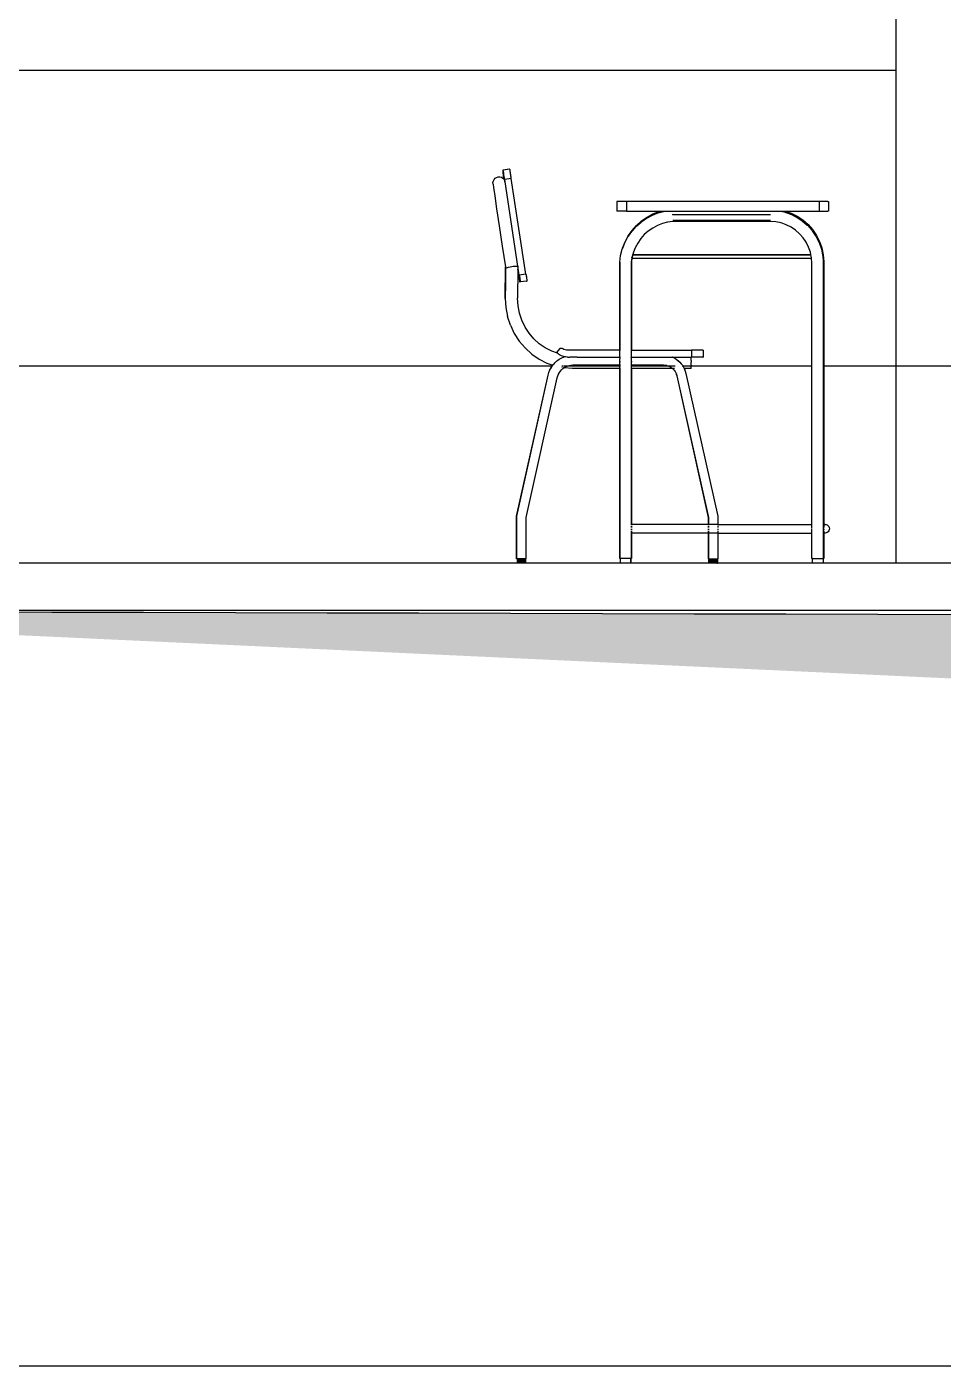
# Model space of a CAD drawing. Header units: metres. Extents: x 258817 to 259192, y 1878716 to 1878911.
# Drawn here: x 259002.51 to 259004.46, y 1878865.803 to 1878868.655 of the extents above; entities that cross this region are included whole.
import ezdxf

# ---------------------------------------------------------------- set-up
doc = ezdxf.new("R2010")
doc.units = ezdxf.units.M
doc.header["$MEASUREMENT"] = 0
doc.layers.add('SectionCutEdges', color=1, linetype='Continuous')
doc.layers.add('Vistas', color=7, linetype='Continuous')

# ---------------------------------------------------------------- blocks, each defined once
blk = doc.blocks.new('010 - Sección longitudinal 2')
for p, q in [((-11.7449, -2.0183), (-11.7449, -1.8683)), ((-15.4899, -2.0183), (-11.7449, -2.0183)), ((-11.7449, -2.6483), (-11.7449, -2.0183)), ((-12.6021, -2.2544), (-12.6004, -2.2512)), ((-12.6004, -2.2512), (-12.5981, -2.2486)), ((-12.5981, -2.2486), (-12.5951, -2.2467)), ((-12.5951, -2.2467), (-12.5918, -2.2457)), ((-12.5918, -2.2457), (-12.5884, -2.2456)), ((-12.5884, -2.2456), (-12.585, -2.2465)), ((-12.585, -2.2465), (-12.582, -2.2482)), ((-12.5678, -2.2294), (-12.582, -2.2317)), ((-12.5811, -2.2317), (-12.582, -2.2317)), ((-12.582, -2.2317), (-12.582, -2.2319)), ((-12.582, -2.2319), (-12.5819, -2.2324)), ((-12.582, -2.2482), (-12.5795, -2.2507)), ((-12.5819, -2.2324), (-12.5818, -2.2332)), ((-12.5818, -2.2332), (-12.5816, -2.2343)), ((-12.5816, -2.2343), (-12.5814, -2.2358)), ((-12.5802, -2.2438), (-12.5814, -2.2358)), ((-12.5669, -2.2294), (-12.5811, -2.2317)), ((-12.581, -2.2319), (-12.5811, -2.2317)), ((-12.5809, -2.2324), (-12.581, -2.2319)), ((-12.5808, -2.2332), (-12.5809, -2.2324)), ((-12.5806, -2.2344), (-12.5808, -2.2332)), ((-12.5804, -2.2358), (-12.5806, -2.2344)), ((-12.5801, -2.2374), (-12.5804, -2.2358)), ((-12.579, -2.2515), (-12.5802, -2.2438)), ((-12.5798, -2.2394), (-12.5801, -2.2374)), ((-12.5795, -2.2415), (-12.5798, -2.2394)), ((-12.5792, -2.2438), (-12.5795, -2.2415)), ((-12.5795, -2.2507), (-12.579, -2.2515)), ((-12.5788, -2.2462), (-12.5792, -2.2438)), ((-12.579, -2.2515), (-12.578, -2.2583)), ((-12.579, -2.2515), (-12.5783, -2.2527)), ((-12.5784, -2.2487), (-12.5788, -2.2462)), ((-12.578, -2.2512), (-12.5784, -2.2487)), ((-12.5639, -2.2489), (-12.578, -2.2512)), ((-12.5469, -2.4549), (-12.578, -2.2512)), ((-12.5669, -2.2294), (-12.5678, -2.2294)), ((-12.5669, -2.2296), (-12.5669, -2.2294)), ((-12.5668, -2.2301), (-12.5669, -2.2296)), ((-12.5666, -2.2309), (-12.5668, -2.2301)), ((-12.5665, -2.232), (-12.5666, -2.2309)), ((-12.5662, -2.2334), (-12.5665, -2.232)), ((-12.566, -2.2351), (-12.5662, -2.2334)), ((-12.5657, -2.237), (-12.566, -2.2351)), ((-12.5653, -2.2392), (-12.5657, -2.237)), ((-12.565, -2.2414), (-12.5653, -2.2392)), ((-12.5646, -2.2438), (-12.565, -2.2414)), ((-12.5642, -2.2463), (-12.5646, -2.2438)), ((-12.5639, -2.2489), (-12.5642, -2.2463)), ((-12.5327, -2.4528), (-12.5639, -2.2489)), ((-12.6029, -2.2578), (-12.6021, -2.2544)), ((-12.6028, -2.2614), (-12.6029, -2.2578)), ((-12.6028, -2.2614), (-12.6019, -2.2679)), ((-12.6019, -2.2679), (-12.5993, -2.2857)), ((-12.5993, -2.2857), (-12.5951, -2.3136)), ((-12.3389, -2.2983), (-12.339, -2.2983)), ((-12.339, -2.2983), (-12.339, -2.3183)), ((-12.3384, -2.2983), (-12.3389, -2.2983)), ((-12.3375, -2.2983), (-12.3384, -2.2983)), ((-12.3364, -2.2983), (-12.3375, -2.2983)), ((-12.3349, -2.2983), (-12.3364, -2.2983)), ((-12.3332, -2.2983), (-12.3349, -2.2983)), ((-12.3312, -2.2983), (-12.3332, -2.2983)), ((-12.329, -2.2983), (-12.3312, -2.2983)), ((-12.3267, -2.2983), (-12.329, -2.2983)), ((-12.3242, -2.2983), (-12.3267, -2.2983)), ((-12.3216, -2.2983), (-12.3242, -2.2983)), ((-12.319, -2.2983), (-12.3216, -2.2983)), ((-11.909, -2.2983), (-12.319, -2.2983)), ((-12.319, -2.2983), (-12.319, -2.3183)), ((-11.9064, -2.2983), (-11.909, -2.2983)), ((-11.909, -2.2983), (-11.909, -2.3183)), ((-11.9039, -2.2983), (-11.9064, -2.2983)), ((-11.9014, -2.2983), (-11.9039, -2.2983)), ((-11.899, -2.2983), (-11.9014, -2.2983)), ((-11.8969, -2.2983), (-11.899, -2.2983)), ((-11.8949, -2.2983), (-11.8969, -2.2983)), ((-11.8932, -2.2983), (-11.8949, -2.2983)), ((-11.8917, -2.2983), (-11.8932, -2.2983)), ((-11.8906, -2.2983), (-11.8917, -2.2983)), ((-11.8906, -2.2983), (-11.889, -2.2983)), ((-11.889, -2.2983), (-11.889, -2.3183)), ((-12.5951, -2.3136), (-12.5896, -2.3501)), ((-12.3389, -2.3183), (-12.339, -2.3183)), ((-12.3384, -2.3183), (-12.3389, -2.3183)), ((-12.3375, -2.3183), (-12.3384, -2.3183)), ((-12.3364, -2.3183), (-12.3375, -2.3183)), ((-12.3349, -2.3183), (-12.3364, -2.3183)), ((-12.3332, -2.3183), (-12.3349, -2.3183)), ((-12.3312, -2.3183), (-12.3332, -2.3183)), ((-12.329, -2.3183), (-12.3312, -2.3183)), ((-12.3267, -2.3183), (-12.329, -2.3183)), ((-12.3242, -2.3183), (-12.3267, -2.3183)), ((-12.3216, -2.3183), (-12.3242, -2.3183)), ((-12.319, -2.3183), (-12.3216, -2.3183)), ((-12.319, -2.3183), (-12.2451, -2.3183)), ((-12.2868, -2.3395), (-12.2751, -2.3313)), ((-12.2859, -2.3406), (-12.2759, -2.3336)), ((-12.2759, -2.3336), (-12.2746, -2.3329)), ((-12.2751, -2.3313), (-12.2626, -2.3246)), ((-12.2746, -2.3329), (-12.2743, -2.3327)), ((-12.2743, -2.3327), (-12.2633, -2.3269)), ((-12.2633, -2.3269), (-12.25, -2.3217)), ((-12.2626, -2.3246), (-12.2493, -2.3194)), ((-12.25, -2.3217), (-12.2486, -2.3214)), ((-12.2493, -2.3194), (-12.2451, -2.3183)), ((-12.2486, -2.3214), (-12.2371, -2.3183)), ((-12.2451, -2.3183), (-12.2435, -2.3183)), ((-12.2435, -2.3183), (-12.2387, -2.3183)), ((-12.2387, -2.3183), (-12.2371, -2.3183)), ((-12.2371, -2.3183), (-12.2362, -2.3183)), ((-12.2362, -2.3183), (-12.235, -2.3184)), ((-12.235, -2.3183), (-12.2348, -2.3183)), ((-12.235, -2.3184), (-12.2348, -2.3183)), ((-12.2348, -2.3183), (-12.2259, -2.3183)), ((-12.2259, -2.3183), (-12.2218, -2.3183)), ((-12.2218, -2.3183), (-12.0118, -2.3183)), ((-12.2204, -2.326), (-12.2213, -2.3262)), ((-12.2204, -2.326), (-12.2213, -2.3262)), ((-12.2204, -2.326), (-12.0121, -2.326)), ((-12.2204, -2.326), (-12.0121, -2.326)), ((-12.0118, -2.3183), (-12.0045, -2.3183)), ((-12.0045, -2.3183), (-11.9976, -2.3183)), ((-11.9976, -2.3183), (-11.9942, -2.3183)), ((-11.9942, -2.3183), (-11.9922, -2.3183)), ((-11.9922, -2.3183), (-11.9831, -2.3202)), ((-11.9922, -2.3183), (-11.9884, -2.3183)), ((-11.9884, -2.3183), (-11.9825, -2.3183)), ((-11.9831, -2.3202), (-11.983, -2.3203)), ((-11.983, -2.3203), (-11.9695, -2.3249)), ((-11.9825, -2.3183), (-11.9825, -2.3183)), ((-11.9825, -2.3183), (-11.9812, -2.3183)), ((-11.9812, -2.3183), (-11.909, -2.3183)), ((-11.9812, -2.3183), (-11.9686, -2.3227)), ((-11.9695, -2.3249), (-11.9693, -2.325)), ((-11.9693, -2.325), (-11.9567, -2.3313)), ((-11.9686, -2.3227), (-11.9555, -2.3292)), ((-11.9567, -2.3313), (-11.9563, -2.3315)), ((-11.9563, -2.3315), (-11.9448, -2.3392)), ((-11.9555, -2.3292), (-11.9434, -2.3374)), ((-11.9434, -2.3374), (-11.9324, -2.347)), ((-11.909, -2.3183), (-11.9064, -2.3183)), ((-11.9064, -2.3183), (-11.9039, -2.3183)), ((-11.9039, -2.3183), (-11.9014, -2.3183)), ((-11.9014, -2.3183), (-11.899, -2.3183)), ((-11.899, -2.3183), (-11.8969, -2.3183)), ((-11.8969, -2.3183), (-11.8949, -2.3183)), ((-11.8949, -2.3183), (-11.8932, -2.3183)), ((-11.8932, -2.3183), (-11.8917, -2.3183)), ((-11.8917, -2.3183), (-11.8906, -2.3183)), ((-11.889, -2.3183), (-11.8906, -2.3183)), ((-12.5896, -2.3501), (-12.5831, -2.3931)), ((-12.3151, -2.3713), (-12.3069, -2.3596)), ((-12.3145, -2.3717), (-12.3077, -2.3619)), ((-12.3077, -2.3619), (-12.3062, -2.3602)), ((-12.3069, -2.3596), (-12.2975, -2.349)), ((-12.3062, -2.3602), (-12.2982, -2.3513)), ((-12.2982, -2.3513), (-12.2966, -2.3498)), ((-12.2975, -2.349), (-12.2868, -2.3395)), ((-12.2966, -2.3498), (-12.2876, -2.3418)), ((-12.2876, -2.3418), (-12.2859, -2.3406)), ((-12.2724, -2.361), (-12.281, -2.3685)), ((-12.2631, -2.3545), (-12.2724, -2.361)), ((-12.2531, -2.3491), (-12.2631, -2.3545)), ((-12.2425, -2.3449), (-12.2531, -2.3491)), ((-12.2315, -2.3421), (-12.2425, -2.3449)), ((-12.2203, -2.3405), (-12.2315, -2.3421)), ((-12.2196, -2.3382), (-12.2205, -2.3383)), ((-12.0126, -2.3405), (-12.2203, -2.3405)), ((-12.0125, -2.3382), (-12.2196, -2.3382)), ((-12.0009, -2.3414), (-12.0126, -2.3405)), ((-11.9897, -2.3438), (-12.0009, -2.3414)), ((-11.9788, -2.3475), (-11.9897, -2.3438)), ((-11.9686, -2.3526), (-11.9788, -2.3475)), ((-11.9591, -2.359), (-11.9686, -2.3526)), ((-11.9504, -2.3666), (-11.9591, -2.359)), ((-11.9448, -2.3392), (-11.9441, -2.3397)), ((-11.9441, -2.3397), (-11.934, -2.3486)), ((-11.934, -2.3486), (-11.9332, -2.3493)), ((-11.9332, -2.3493), (-11.9244, -2.3593)), ((-11.9324, -2.347), (-11.9228, -2.358)), ((-11.9244, -2.3593), (-11.9235, -2.3603)), ((-11.9235, -2.3603), (-11.9163, -2.3711)), ((-11.9228, -2.358), (-11.9146, -2.3701)), ((-12.5831, -2.3931), (-12.5764, -2.4372)), ((-12.327, -2.3972), (-12.3218, -2.3839)), ((-12.3269, -2.3972), (-12.3226, -2.3862)), ((-12.3226, -2.3862), (-12.3215, -2.3841)), ((-12.3218, -2.3839), (-12.3151, -2.3713)), ((-12.3215, -2.3841), (-12.3214, -2.3841)), ((-12.3214, -2.3841), (-12.3158, -2.3736)), ((-12.3158, -2.3736), (-12.3145, -2.3717)), ((-12.295, -2.3864), (-12.3004, -2.3964)), ((-12.2885, -2.377), (-12.295, -2.3864)), ((-12.281, -2.3685), (-12.2885, -2.377)), ((-11.9429, -2.3752), (-11.9504, -2.3666)), ((-11.9365, -2.3847), (-11.9429, -2.3752)), ((-11.9314, -2.395), (-11.9365, -2.3847)), ((-11.9276, -2.4058), (-11.9314, -2.395)), ((-11.9163, -2.3711), (-11.9154, -2.3724)), ((-11.9154, -2.3724), (-11.9094, -2.3843)), ((-11.9146, -2.3701), (-11.9081, -2.3832)), ((-11.9094, -2.3843), (-11.9088, -2.3855)), ((-11.9088, -2.3855), (-11.9047, -2.3974)), ((-11.9081, -2.3832), (-11.9033, -2.397)), ((-12.3333, -2.4275), (-12.3314, -2.4132)), ((-12.3314, -2.4132), (-12.3278, -2.3995)), ((-12.3278, -2.3995), (-12.3273, -2.3983)), ((-12.3273, -2.3983), (-12.327, -2.3972)), ((-12.3273, -2.3983), (-12.3269, -2.3972)), ((-12.3075, -2.4189), (-12.3086, -2.4268)), ((-12.3071, -2.4189), (-12.3082, -2.4269)), ((-12.308, -2.4189), (-12.3075, -2.4189)), ((-12.3079, -2.4185), (-12.3075, -2.4185)), ((-12.3074, -2.418), (-12.3075, -2.4185)), ((-12.3075, -2.4185), (-12.3075, -2.4189)), ((-12.3075, -2.4185), (-12.307, -2.4185)), ((-12.3075, -2.4189), (-12.3071, -2.4189)), ((-12.3074, -2.418), (-12.3068, -2.4158)), ((-12.307, -2.4185), (-12.3071, -2.4189)), ((-12.3071, -2.4189), (-11.9251, -2.4189)), ((-12.3067, -2.4158), (-12.307, -2.4185)), ((-12.307, -2.4185), (-11.9251, -2.4185)), ((-12.3067, -2.4154), (-12.3068, -2.4158)), ((-12.3065, -2.4144), (-12.3067, -2.4154)), ((-12.3057, -2.4114), (-12.3065, -2.4144)), ((-12.3055, -2.4114), (-12.3063, -2.4144)), ((-12.3056, -2.4109), (-12.3057, -2.4114)), ((-12.3057, -2.4114), (-12.3055, -2.4114)), ((-12.3045, -2.407), (-12.3056, -2.4109)), ((-12.3056, -2.4109), (-12.3054, -2.4109)), ((-12.3054, -2.4109), (-12.3055, -2.4114)), ((-12.3055, -2.4114), (-11.9264, -2.4114)), ((-12.3041, -2.4059), (-12.3054, -2.4109)), ((-12.3054, -2.4109), (-11.9265, -2.4109)), ((-12.3041, -2.4059), (-12.3045, -2.407)), ((-12.3004, -2.3964), (-12.3041, -2.4059)), ((-11.9265, -2.4109), (-11.9276, -2.4058)), ((-11.9264, -2.4114), (-11.9265, -2.4109)), ((-11.9258, -2.4144), (-11.9264, -2.4114)), ((-11.9256, -2.4154), (-11.9258, -2.4144)), ((-11.9255, -2.4158), (-11.9256, -2.4154)), ((-11.9252, -2.417), (-11.9255, -2.4158)), ((-11.9251, -2.4185), (-11.9252, -2.417)), ((-11.9251, -2.4185), (-11.9247, -2.4185)), ((-11.9251, -2.4189), (-11.9251, -2.4185)), ((-11.9243, -2.4288), (-11.9251, -2.4189)), ((-11.9251, -2.4189), (-11.9247, -2.4189)), ((-11.9047, -2.3974), (-11.904, -2.3993)), ((-11.904, -2.3993), (-11.9015, -2.4115)), ((-11.9033, -2.397), (-11.9003, -2.4113)), ((-11.9015, -2.4115), (-11.9011, -2.4136)), ((-11.9011, -2.4136), (-11.9001, -2.4256)), ((-11.9003, -2.4113), (-11.8992, -2.4256)), ((-12.5768, -2.5048), (-12.5764, -2.4372)), ((-12.5764, -2.4372), (-12.576, -2.4401)), ((-12.576, -2.4401), (-12.5764, -2.4725)), ((-12.576, -2.4401), (-12.5759, -2.4401)), ((-12.5759, -2.4401), (-12.5756, -2.4396)), ((-12.5756, -2.4396), (-12.5743, -2.4391)), ((-12.5743, -2.4391), (-12.5723, -2.4384)), ((-12.5723, -2.4384), (-12.5696, -2.4378)), ((-12.5696, -2.4378), (-12.5665, -2.4371)), ((-12.5665, -2.4371), (-12.5631, -2.4365)), ((-12.5631, -2.4365), (-12.5597, -2.436)), ((-12.5597, -2.436), (-12.5566, -2.4356)), ((-12.5566, -2.4356), (-12.5538, -2.4354)), ((-12.5538, -2.4354), (-12.5517, -2.4354)), ((-12.5517, -2.4354), (-12.5504, -2.4355)), ((-12.5504, -2.4355), (-12.5499, -2.4358)), ((-12.5504, -2.439), (-12.5504, -2.4392)), ((-12.5499, -2.4421), (-12.5504, -2.5039)), ((-12.5499, -2.4358), (-12.5499, -2.4421)), ((-12.5468, -2.4629), (-12.5499, -2.4421)), ((-12.3333, -2.6145), (-12.3333, -2.4275)), ((-12.3326, -2.6145), (-12.3326, -2.4275)), ((-12.3086, -2.4268), (-12.309, -2.4292)), ((-12.309, -2.4292), (-12.309, -2.6145)), ((-12.3082, -2.4269), (-12.3082, -2.6145)), ((-11.9243, -2.6483), (-11.9243, -2.4288)), ((-11.9001, -2.4256), (-11.9, -2.4279)), ((-11.9, -2.4279), (-11.9, -2.6483)), ((-11.8992, -2.4256), (-11.8992, -2.6483)), ((-12.5764, -2.4725), (-12.5768, -2.5048)), ((-12.5327, -2.4528), (-12.5469, -2.4549)), ((-12.5469, -2.4549), (-12.5466, -2.4568)), ((-12.5461, -2.4672), (-12.5468, -2.4629)), ((-12.5466, -2.4568), (-12.5464, -2.4587)), ((-12.5464, -2.4587), (-12.5461, -2.4605)), ((-12.5461, -2.4605), (-12.5458, -2.4622)), ((-12.5459, -2.4682), (-12.5461, -2.4672)), ((-12.5458, -2.4689), (-12.5459, -2.4682)), ((-12.5458, -2.4622), (-12.5456, -2.4637)), ((-12.5457, -2.4693), (-12.5458, -2.4689)), ((-12.5458, -2.4694), (-12.5457, -2.4697)), ((-12.5458, -2.4694), (-12.5457, -2.4697)), ((-12.5457, -2.4694), (-12.5457, -2.4693)), ((-12.5457, -2.4694), (-12.5447, -2.4694)), ((-12.5457, -2.4694), (-12.5457, -2.4697)), ((-12.5457, -2.4694), (-12.5457, -2.4697)), ((-12.5456, -2.4637), (-12.5454, -2.4652)), ((-12.5454, -2.4652), (-12.5452, -2.4664)), ((-12.5452, -2.4664), (-12.545, -2.4675)), ((-12.545, -2.4675), (-12.5449, -2.4683)), ((-12.5449, -2.4683), (-12.5448, -2.4689)), ((-12.5315, -2.4674), (-12.5448, -2.4693)), ((-12.5448, -2.4689), (-12.5448, -2.4693)), ((-12.5448, -2.4693), (-12.5447, -2.4694)), ((-12.5305, -2.4674), (-12.5447, -2.4694)), ((-12.5447, -2.4697), (-12.5447, -2.4694)), ((-12.5447, -2.4697), (-12.5447, -2.4694)), ((-12.5327, -2.4528), (-12.5324, -2.4547)), ((-12.5324, -2.4547), (-12.5321, -2.4566)), ((-12.5321, -2.4566), (-12.5319, -2.4584)), ((-12.5319, -2.4584), (-12.5316, -2.4601)), ((-12.5316, -2.4601), (-12.5314, -2.4617)), ((-12.5315, -2.4674), (-12.5305, -2.4674)), ((-12.5314, -2.4617), (-12.5312, -2.4631)), ((-12.5312, -2.4631), (-12.531, -2.4644)), ((-12.531, -2.4644), (-12.5308, -2.4654)), ((-12.5308, -2.4654), (-12.5307, -2.4663)), ((-12.5307, -2.4663), (-12.5306, -2.4669)), ((-12.5306, -2.4669), (-12.5305, -2.4673)), ((-12.5305, -2.4673), (-12.5305, -2.4674)), ((-12.5768, -2.5048), (-12.5756, -2.5238)), ((-12.5494, -2.5203), (-12.5504, -2.5039)), ((-12.5756, -2.5238), (-12.5719, -2.543)), ((-12.5464, -2.5359), (-12.5494, -2.5203)), ((-12.5414, -2.551), (-12.5464, -2.5359)), ((-12.5659, -2.5615), (-12.5719, -2.543)), ((-12.5659, -2.5615), (-12.5575, -2.579)), ((-12.5346, -2.5653), (-12.5414, -2.551)), ((-12.5261, -2.5785), (-12.5346, -2.5653)), ((-12.5575, -2.579), (-12.5471, -2.5952)), ((-12.516, -2.5905), (-12.5261, -2.5785)), ((-12.5044, -2.601), (-12.516, -2.5905)), ((-12.5471, -2.5952), (-12.5347, -2.6099)), ((-12.5347, -2.6099), (-12.5205, -2.6228)), ((-12.5205, -2.6228), (-12.5049, -2.6336)), ((-12.4917, -2.6099), (-12.5044, -2.601)), ((-12.4779, -2.6169), (-12.4917, -2.6099)), ((-12.4659, -2.6211), (-12.4779, -2.6169)), ((-12.4612, -2.6116), (-12.4678, -2.6194)), ((-12.4659, -2.6211), (-12.4678, -2.6194)), ((-12.4651, -2.6219), (-12.4659, -2.6211)), ((-12.4651, -2.6219), (-12.4636, -2.6229)), ((-12.4617, -2.6242), (-12.4636, -2.6229)), ((-12.4607, -2.6113), (-12.4612, -2.6116)), ((-12.4601, -2.6111), (-12.4607, -2.6113)), ((-12.4596, -2.6109), (-12.4601, -2.6111)), ((-12.459, -2.6108), (-12.4596, -2.6109)), ((-12.4583, -2.6107), (-12.459, -2.6108)), ((-12.4577, -2.6106), (-12.4583, -2.6107)), ((-12.4571, -2.6107), (-12.4577, -2.6106)), ((-12.4565, -2.6108), (-12.4571, -2.6107)), ((-12.4559, -2.6109), (-12.4565, -2.6108)), ((-12.4553, -2.6111), (-12.4559, -2.6109)), ((-12.4548, -2.6113), (-12.4553, -2.6111)), ((-12.4542, -2.6116), (-12.4548, -2.6113)), ((-12.4519, -2.6129), (-12.4542, -2.6116)), ((-12.4493, -2.6137), (-12.4519, -2.6129)), ((-12.4468, -2.6143), (-12.4493, -2.6137)), ((-12.4441, -2.6145), (-12.4468, -2.6143)), ((-12.4239, -2.6145), (-12.4441, -2.6145)), ((-12.3333, -2.6145), (-12.4239, -2.6145)), ((-12.3326, -2.6145), (-12.3333, -2.6145)), ((-12.3333, -2.6292), (-12.3333, -2.6145)), ((-12.3317, -2.6145), (-12.3326, -2.6145)), ((-12.309, -2.6145), (-12.3094, -2.6145)), ((-12.3086, -2.6145), (-12.309, -2.6145)), ((-12.309, -2.6145), (-12.309, -2.6292)), ((-12.3082, -2.6145), (-12.3086, -2.6145)), ((-12.3082, -2.6145), (-12.1807, -2.6145)), ((-12.1807, -2.6145), (-12.1807, -2.6292)), ((-12.1774, -2.6145), (-12.1807, -2.6145)), ((-12.1742, -2.6145), (-12.1774, -2.6145)), ((-12.1711, -2.6145), (-12.1742, -2.6145)), ((-12.1681, -2.6145), (-12.1711, -2.6145)), ((-12.1654, -2.6145), (-12.1681, -2.6145)), ((-12.1629, -2.6145), (-12.1654, -2.6145)), ((-12.1607, -2.6145), (-12.1629, -2.6145)), ((-12.1589, -2.6145), (-12.1607, -2.6145)), ((-12.1574, -2.6145), (-12.1589, -2.6145)), ((-12.1564, -2.6145), (-12.1574, -2.6145)), ((-12.1555, -2.6145), (-12.1564, -2.6145)), ((-12.1555, -2.6145), (-12.1555, -2.6292)), ((-12.477, -2.6483), (-13.6492, -2.6483)), ((-12.5049, -2.6336), (-12.488, -2.6423)), ((-12.488, -2.6423), (-12.4758, -2.6466)), ((-12.4817, -2.6564), (-12.4788, -2.651)), ((-12.4816, -2.6564), (-12.4787, -2.6511)), ((-12.4788, -2.651), (-12.477, -2.6483)), ((-12.4787, -2.651), (-12.4769, -2.6483)), ((-12.4787, -2.6511), (-12.4787, -2.651)), ((-12.477, -2.6483), (-12.4758, -2.6466)), ((-12.4769, -2.6483), (-12.477, -2.6483)), ((-12.4769, -2.6483), (-12.4757, -2.6466)), ((-12.4766, -2.6483), (-12.4769, -2.6483)), ((-12.4758, -2.6466), (-12.4757, -2.6466)), ((-12.4757, -2.6466), (-12.4754, -2.6462)), ((-12.4757, -2.6466), (-12.4755, -2.6467)), ((-12.4755, -2.6467), (-12.4754, -2.6467)), ((-12.4754, -2.6462), (-12.4753, -2.646)), ((-12.4753, -2.646), (-12.4745, -2.6451)), ((-12.4745, -2.6451), (-12.473, -2.6433)), ((-12.473, -2.6433), (-12.4713, -2.6414)), ((-12.4713, -2.6414), (-12.4709, -2.641)), ((-12.4709, -2.641), (-12.4682, -2.6385)), ((-12.4682, -2.6385), (-12.4674, -2.6378)), ((-12.4674, -2.6378), (-12.4668, -2.6372)), ((-12.4668, -2.6372), (-12.4647, -2.6357)), ((-12.4648, -2.6357), (-12.462, -2.6337)), ((-12.4647, -2.6357), (-12.462, -2.6337)), ((-12.462, -2.6337), (-12.4607, -2.6329)), ((-12.462, -2.6337), (-12.4619, -2.6337)), ((-12.4619, -2.6337), (-12.4606, -2.6329)), ((-12.4614, -2.6245), (-12.4617, -2.6242)), ((-12.4573, -2.6266), (-12.4614, -2.6245)), ((-12.4606, -2.6329), (-12.4567, -2.6307)), ((-12.453, -2.6281), (-12.4573, -2.6266)), ((-12.4567, -2.6307), (-12.4562, -2.6305)), ((-12.456, -2.6515), (-12.4565, -2.6514)), ((-12.4562, -2.6305), (-12.4517, -2.6285)), ((-12.4532, -2.6483), (-12.4561, -2.6483)), ((-12.4559, -2.6515), (-12.456, -2.6515)), ((-12.4514, -2.6284), (-12.453, -2.6281)), ((-12.4525, -2.6522), (-12.4517, -2.6516)), ((-12.4524, -2.6522), (-12.4517, -2.6517)), ((-12.4512, -2.6484), (-12.4523, -2.6483)), ((-12.4517, -2.6285), (-12.4514, -2.6284)), ((-12.4517, -2.6517), (-12.4512, -2.6514)), ((-12.4488, -2.6289), (-12.4514, -2.6284)), ((-12.4453, -2.6483), (-12.4512, -2.6484)), ((-12.4512, -2.6514), (-12.4499, -2.6506)), ((-12.4499, -2.6506), (-12.448, -2.6495)), ((-12.449, -2.6307), (-12.449, -2.6306)), ((-12.4486, -2.629), (-12.4488, -2.6289)), ((-12.4446, -2.6292), (-12.4486, -2.629)), ((-12.448, -2.6495), (-12.4462, -2.6487)), ((-12.4462, -2.6487), (-12.4461, -2.6487)), ((-12.4461, -2.6487), (-12.4453, -2.6483)), ((-12.4453, -2.6483), (-12.4452, -2.6483)), ((-12.4452, -2.6483), (-12.4446, -2.6481)), ((-12.3333, -2.6483), (-12.4452, -2.6483)), ((-12.444, -2.6292), (-12.4446, -2.6292)), ((-12.4446, -2.6481), (-12.4445, -2.6481)), ((-12.4445, -2.6481), (-12.4411, -2.647)), ((-12.444, -2.6292), (-12.4392, -2.6292)), ((-12.4411, -2.647), (-12.441, -2.647)), ((-12.441, -2.647), (-12.4374, -2.6464)), ((-12.4239, -2.6292), (-12.4392, -2.6292)), ((-12.4374, -2.6464), (-12.4373, -2.6464)), ((-12.4373, -2.6464), (-12.4333, -2.6461)), ((-12.4333, -2.6461), (-12.4332, -2.6461)), ((-12.4332, -2.6461), (-12.3333, -2.6461)), ((-12.4239, -2.6292), (-12.3333, -2.6292)), ((-12.3333, -2.6302), (-12.3333, -2.6292)), ((-12.3333, -2.6292), (-12.3326, -2.6292)), ((-12.3333, -2.6302), (-12.3333, -2.6327)), ((-12.3333, -2.633), (-12.3333, -2.6327)), ((-12.3333, -2.6354), (-12.3333, -2.633)), ((-12.3333, -2.6382), (-12.3333, -2.6354)), ((-12.3333, -2.6399), (-12.3333, -2.6382)), ((-12.3333, -2.6407), (-12.3333, -2.6399)), ((-12.3333, -2.6429), (-12.3333, -2.6407)), ((-12.3333, -2.6434), (-12.3333, -2.6429)), ((-12.3333, -2.6457), (-12.3333, -2.6434)), ((-12.3333, -2.6461), (-12.3333, -2.6457)), ((-12.3333, -2.6461), (-12.3317, -2.6461)), ((-12.3333, -2.6467), (-12.3333, -2.6461)), ((-12.3333, -2.6483), (-12.3333, -2.6467)), ((-12.3333, -2.6496), (-12.3333, -2.6483)), ((-12.3326, -2.6483), (-12.3333, -2.6483)), ((-12.3333, -2.6518), (-12.3333, -2.6496)), ((-12.3326, -2.6302), (-12.3326, -2.6292)), ((-12.3326, -2.6292), (-12.3317, -2.6292)), ((-12.3326, -2.6399), (-12.3326, -2.6382)), ((-12.3326, -2.6483), (-12.3326, -2.6467)), ((-12.3326, -2.6496), (-12.3326, -2.6483)), ((-12.3317, -2.6483), (-12.3326, -2.6483)), ((-12.3094, -2.6292), (-12.309, -2.6292)), ((-12.3094, -2.6461), (-12.309, -2.6461)), ((-12.309, -2.6292), (-12.3086, -2.6292)), ((-12.309, -2.6302), (-12.309, -2.6292)), ((-12.309, -2.6302), (-12.309, -2.6327)), ((-12.309, -2.6327), (-12.309, -2.633)), ((-12.309, -2.633), (-12.309, -2.6354)), ((-12.309, -2.6354), (-12.309, -2.6382)), ((-12.309, -2.6382), (-12.309, -2.6399)), ((-12.309, -2.6399), (-12.309, -2.6407)), ((-12.309, -2.6407), (-12.309, -2.6429)), ((-12.309, -2.6429), (-12.309, -2.6434)), ((-12.309, -2.6434), (-12.309, -2.6457)), ((-12.309, -2.6457), (-12.309, -2.6461)), ((-12.309, -2.6461), (-12.2399, -2.6461)), ((-12.309, -2.6461), (-12.309, -2.6467)), ((-12.309, -2.6467), (-12.309, -2.6496)), ((-12.309, -2.6496), (-12.309, -2.6518)), ((-12.3086, -2.6292), (-12.3082, -2.6292)), ((-12.3082, -2.6292), (-12.2347, -2.6292)), ((-12.3082, -2.6292), (-12.3082, -2.6302)), ((-12.3082, -2.6382), (-12.3082, -2.6399)), ((-12.3082, -2.6467), (-12.3082, -2.6483)), ((-12.3082, -2.6483), (-12.3082, -2.6496)), ((-12.229, -2.6483), (-12.3082, -2.6483)), ((-12.2399, -2.6461), (-12.2364, -2.6463)), ((-12.2364, -2.6463), (-12.2341, -2.6467)), ((-12.2347, -2.6292), (-12.2345, -2.6292)), ((-12.2345, -2.6292), (-12.2297, -2.6292)), ((-12.2341, -2.6467), (-12.234, -2.6467)), ((-12.2332, -2.6469), (-12.234, -2.6467)), ((-12.2332, -2.6469), (-12.2303, -2.6478)), ((-12.2303, -2.6478), (-12.2302, -2.6478)), ((-12.2302, -2.6478), (-12.229, -2.6483)), ((-12.2297, -2.6292), (-12.224, -2.6292)), ((-12.2289, -2.6483), (-12.229, -2.6483)), ((-12.2231, -2.6483), (-12.2289, -2.6483)), ((-12.2289, -2.6483), (-12.2273, -2.6491)), ((-12.2273, -2.6491), (-12.2264, -2.6496)), ((-12.2273, -2.6491), (-12.2272, -2.6491)), ((-12.2272, -2.6491), (-12.2263, -2.6496)), ((-12.2269, -2.6377), (-12.2269, -2.6377)), ((-12.2263, -2.6496), (-12.2244, -2.6507)), ((-12.2244, -2.6507), (-12.2229, -2.6518)), ((-12.224, -2.6292), (-12.2239, -2.6293)), ((-12.2239, -2.6293), (-12.2214, -2.6292)), ((-12.2187, -2.6483), (-12.2222, -2.6483)), ((-12.2207, -2.6292), (-12.2214, -2.6292)), ((-12.2207, -2.6292), (-12.2186, -2.6302)), ((-12.2207, -2.6292), (-12.1809, -2.6292)), ((-12.2186, -2.6483), (-12.2187, -2.6483)), ((-12.2186, -2.6302), (-12.2186, -2.6302)), ((-12.2186, -2.6302), (-12.2185, -2.6302)), ((-12.215, -2.6483), (-12.2186, -2.6483)), ((-12.2185, -2.6302), (-12.2184, -2.6302)), ((-12.2184, -2.6302), (-12.2137, -2.6329)), ((-12.2137, -2.6329), (-12.2135, -2.633)), ((-12.2135, -2.633), (-12.2093, -2.6362)), ((-12.2093, -2.6362), (-12.2091, -2.6363)), ((-12.2092, -2.6363), (-12.2054, -2.6399)), ((-12.2091, -2.6363), (-12.2053, -2.6399)), ((-12.2053, -2.6399), (-12.2052, -2.64)), ((-12.2052, -2.64), (-12.2022, -2.6434)), ((-12.2022, -2.6434), (-12.2015, -2.6442)), ((-12.2015, -2.6442), (-12.1998, -2.6467)), ((-12.1992, -2.6483), (-12.2002, -2.6483)), ((-12.1998, -2.6467), (-12.1987, -2.6483)), ((-12.1809, -2.6483), (-12.1987, -2.6483)), ((-12.1987, -2.6483), (-12.1984, -2.6488)), ((-12.1985, -2.6488), (-12.1981, -2.6496)), ((-12.1984, -2.6488), (-12.198, -2.6496)), ((-12.198, -2.6496), (-12.1968, -2.6518)), ((-12.1809, -2.6302), (-12.1809, -2.6292)), ((-12.1809, -2.6292), (-12.1807, -2.6292)), ((-12.1809, -2.633), (-12.1809, -2.6302)), ((-12.1809, -2.6363), (-12.1809, -2.633)), ((-12.1809, -2.6363), (-12.1809, -2.6399)), ((-12.1809, -2.6434), (-12.1809, -2.6399)), ((-12.1809, -2.6467), (-12.1809, -2.6434)), ((-12.1809, -2.6467), (-12.1809, -2.6483)), ((-12.1809, -2.6483), (-12.1809, -2.6496)), ((-11.9243, -2.6483), (-12.1809, -2.6483)), ((-12.1809, -2.6518), (-12.1809, -2.6496)), ((-12.1774, -2.6292), (-12.1807, -2.6292)), ((-12.1742, -2.6292), (-12.1774, -2.6292)), ((-12.1711, -2.6292), (-12.1742, -2.6292)), ((-12.1681, -2.6292), (-12.1711, -2.6292)), ((-12.1654, -2.6292), (-12.1681, -2.6292)), ((-12.1629, -2.6292), (-12.1654, -2.6292)), ((-12.1607, -2.6292), (-12.1629, -2.6292)), ((-12.1589, -2.6292), (-12.1607, -2.6292)), ((-12.1574, -2.6292), (-12.1589, -2.6292)), ((-12.1564, -2.6292), (-12.1574, -2.6292)), ((-12.1564, -2.6292), (-12.1555, -2.6292)), ((-11.9239, -2.6483), (-11.9243, -2.6483)), ((-11.9243, -2.9855), (-11.9243, -2.6483)), ((-11.9, -2.6483), (-11.9004, -2.6483)), ((-11.8992, -2.6483), (-11.9, -2.6483)), ((-11.9, -2.6483), (-11.9, -2.9855)), ((-11.7449, -2.6483), (-11.8992, -2.6483)), ((-11.8992, -2.6483), (-11.8992, -2.9855)), ((-11.7449, -3.0683), (-11.7449, -2.6483)), ((-11.5449, -2.6483), (-11.7449, -2.6483)), ((-12.5525, -2.9682), (-12.4856, -2.6678)), ((-12.5524, -2.9682), (-12.4855, -2.6679)), ((-12.5323, -2.9706), (-12.466, -2.6731)), ((-12.4856, -2.6678), (-12.484, -2.6622)), ((-12.4855, -2.6678), (-12.4839, -2.6622)), ((-12.4855, -2.6679), (-12.4855, -2.6678)), ((-12.484, -2.6622), (-12.4817, -2.6564)), ((-12.4839, -2.6622), (-12.4816, -2.6565)), ((-12.4839, -2.6622), (-12.4839, -2.6622)), ((-12.4816, -2.6565), (-12.4816, -2.6564)), ((-12.466, -2.6731), (-12.4649, -2.6691)), ((-12.465, -2.6691), (-12.4636, -2.6656)), ((-12.4649, -2.6691), (-12.4635, -2.6656)), ((-12.4636, -2.6656), (-12.4618, -2.6622)), ((-12.4635, -2.6656), (-12.4617, -2.6622)), ((-12.4618, -2.6622), (-12.4617, -2.6621)), ((-12.4617, -2.6622), (-12.4595, -2.6591)), ((-12.4595, -2.6591), (-12.457, -2.6562)), ((-12.4571, -2.6561), (-12.4544, -2.6536)), ((-12.457, -2.6562), (-12.4543, -2.6536)), ((-12.4544, -2.6536), (-12.4525, -2.6522)), ((-12.4543, -2.6536), (-12.4524, -2.6522)), ((-12.4525, -2.6522), (-12.4529, -2.6521)), ((-12.4524, -2.6522), (-12.4525, -2.6522)), ((-12.4517, -2.6524), (-12.4524, -2.6522)), ((-12.4334, -2.6536), (-12.4517, -2.6524)), ((-12.3333, -2.6536), (-12.4334, -2.6536)), ((-12.3333, -2.6536), (-12.3333, -2.6518)), ((-12.3333, -3.0583), (-12.3333, -2.6536)), ((-12.3326, -2.6536), (-12.3333, -2.6536)), ((-12.3326, -2.6536), (-12.3326, -2.6518)), ((-12.3326, -3.0583), (-12.3326, -2.6536)), ((-12.3317, -2.6536), (-12.3326, -2.6536)), ((-12.309, -2.6536), (-12.3094, -2.6536)), ((-12.309, -2.6518), (-12.309, -2.6536)), ((-12.309, -2.6536), (-12.309, -2.9855)), ((-12.3086, -2.6536), (-12.309, -2.6536)), ((-12.3082, -2.6536), (-12.3086, -2.6536)), ((-12.3082, -2.6518), (-12.3082, -2.6536)), ((-12.2208, -2.6536), (-12.3082, -2.6536)), ((-12.3082, -2.6536), (-12.3082, -2.9855)), ((-12.223, -2.6518), (-12.2219, -2.6526)), ((-12.2229, -2.6518), (-12.2219, -2.6525)), ((-12.2219, -2.6525), (-12.2218, -2.6526)), ((-12.2219, -2.6526), (-12.2208, -2.6536)), ((-12.2218, -2.6526), (-12.2207, -2.6536)), ((-12.2208, -2.6536), (-12.2195, -2.6548)), ((-12.2207, -2.6536), (-12.2208, -2.6536)), ((-12.2207, -2.6536), (-12.2195, -2.6547)), ((-12.2186, -2.6536), (-12.2207, -2.6536)), ((-12.2195, -2.6547), (-12.2194, -2.6548)), ((-12.2195, -2.6548), (-12.2174, -2.6573)), ((-12.2194, -2.6548), (-12.2173, -2.6572)), ((-12.2185, -2.6536), (-12.2186, -2.6536)), ((-12.2164, -2.6536), (-12.2183, -2.6536)), ((-12.2174, -2.6573), (-12.2155, -2.66)), ((-12.2173, -2.6572), (-12.2173, -2.6573)), ((-12.2173, -2.6573), (-12.2155, -2.6599)), ((-12.2163, -2.6536), (-12.2164, -2.6536)), ((-12.2155, -2.6599), (-12.2154, -2.66)), ((-12.2155, -2.66), (-12.214, -2.6629)), ((-12.2154, -2.66), (-12.2139, -2.6628)), ((-12.214, -2.6629), (-12.2128, -2.6659)), ((-12.2139, -2.6628), (-12.2139, -2.6629)), ((-12.2139, -2.6629), (-12.2127, -2.6659)), ((-12.2128, -2.6659), (-12.2118, -2.6694)), ((-12.2127, -2.6659), (-12.2126, -2.6659)), ((-12.2126, -2.6659), (-12.2117, -2.6694)), ((-12.2118, -2.6694), (-12.1447, -2.9706)), ((-12.2117, -2.6694), (-12.1446, -2.9706)), ((-12.2117, -2.6694), (-12.2117, -2.6694)), ((-12.2104, -2.669), (-12.2104, -2.669)), ((-12.2098, -2.6649), (-12.2098, -2.6649)), ((-12.1969, -2.6518), (-12.1959, -2.6536)), ((-12.1968, -2.6518), (-12.1958, -2.6536)), ((-12.1959, -2.6536), (-12.1961, -2.6536)), ((-12.1959, -2.6536), (-12.1958, -2.6537)), ((-12.1958, -2.6536), (-12.1959, -2.6536)), ((-12.1958, -2.6536), (-12.1957, -2.6537)), ((-12.1809, -2.6536), (-12.1958, -2.6536)), ((-12.1958, -2.6537), (-12.1937, -2.659)), ((-12.1957, -2.6537), (-12.1936, -2.659)), ((-12.1937, -2.659), (-12.1937, -2.659)), ((-12.1936, -2.659), (-12.1922, -2.6641)), ((-12.1922, -2.6641), (-12.1245, -2.9682)), ((-12.1809, -2.6536), (-12.1809, -2.6518)), ((-12.5525, -3.0585), (-12.5525, -2.9682)), ((-12.5524, -3.0585), (-12.5524, -2.9682)), ((-12.5323, -3.0585), (-12.5323, -2.9706)), ((-12.309, -2.9855), (-12.3094, -2.9855)), ((-12.309, -2.9855), (-12.309, -2.9867)), ((-12.3086, -2.9855), (-12.309, -2.9855)), ((-12.309, -2.9882), (-12.309, -2.9923)), ((-12.3082, -2.9855), (-12.3086, -2.9855)), ((-12.1447, -2.9855), (-12.3082, -2.9855)), ((-12.3082, -2.9855), (-12.3082, -2.9867)), ((-12.3082, -2.9882), (-12.3082, -2.9923)), ((-12.1447, -2.9706), (-12.1447, -2.9855)), ((-12.1447, -2.9855), (-12.1447, -2.9867)), ((-12.1446, -2.9855), (-12.1447, -2.9855)), ((-12.1447, -2.9882), (-12.1447, -2.9923)), ((-12.1446, -2.9706), (-12.1446, -2.9855)), ((-12.1446, -2.9855), (-12.1446, -2.9867)), ((-12.1442, -2.9855), (-12.1446, -2.9855)), ((-12.1446, -2.9882), (-12.1446, -2.9923)), ((-12.1432, -2.9855), (-12.1442, -2.9855)), ((-12.1415, -2.9855), (-12.1432, -2.9855)), ((-12.1394, -2.9855), (-12.1415, -2.9855)), ((-12.1369, -2.9855), (-12.1394, -2.9855)), ((-12.1343, -2.9855), (-12.1369, -2.9855)), ((-12.1317, -2.9855), (-12.1343, -2.9855)), ((-12.1293, -2.9855), (-12.1317, -2.9855)), ((-12.1273, -2.9855), (-12.1293, -2.9855)), ((-12.1257, -2.9855), (-12.1273, -2.9855)), ((-12.1248, -2.9855), (-12.1257, -2.9855)), ((-12.1246, -2.9855), (-12.1248, -2.9855)), ((-12.1246, -2.9682), (-12.1246, -2.9855)), ((-12.1246, -2.9855), (-12.1246, -2.9867)), ((-12.1245, -2.9855), (-12.1246, -2.9855)), ((-12.1246, -2.9882), (-12.1246, -2.9923)), ((-12.1245, -2.9682), (-12.1245, -2.9855)), ((-12.1245, -2.9855), (-12.1245, -2.9867)), ((-12.1245, -2.9855), (-11.9243, -2.9855)), ((-12.1245, -2.9882), (-12.1245, -2.9923)), ((-11.9243, -2.9867), (-11.9243, -2.9855)), ((-11.9239, -2.9855), (-11.9243, -2.9855)), ((-11.9243, -2.9882), (-11.9243, -2.9867)), ((-11.9243, -2.9923), (-11.9243, -2.9882)), ((-11.9243, -2.9935), (-11.9243, -2.9923)), ((-11.9004, -2.9855), (-11.9, -2.9855)), ((-11.9004, -2.9865), (-11.9, -2.9864)), ((-11.9, -2.9855), (-11.9, -2.9864)), ((-11.9, -2.9855), (-11.8992, -2.9855)), ((-11.9, -2.9864), (-11.8992, -2.986)), ((-11.9, -2.9864), (-11.9, -2.9867)), ((-11.9, -2.9867), (-11.9, -2.987)), ((-11.9, -2.987), (-11.9, -2.9923)), ((-11.9, -2.9923), (-11.9, -2.9947)), ((-11.8992, -2.9855), (-11.8992, -2.986)), ((-11.8963, -2.9855), (-11.8992, -2.9855)), ((-11.8992, -2.986), (-11.8986, -2.9858)), ((-11.8992, -2.986), (-11.8992, -2.9867)), ((-11.8992, -2.9877), (-11.8992, -2.9923)), ((-11.8986, -2.9858), (-11.8963, -2.9855)), ((-11.8963, -2.9855), (-11.8939, -2.9858)), ((-11.8939, -2.9858), (-11.8917, -2.9867)), ((-11.8917, -2.9867), (-11.8898, -2.9882)), ((-11.8898, -2.9882), (-11.8883, -2.9901)), ((-11.8883, -2.9901), (-11.8874, -2.9923)), ((-11.8874, -2.9923), (-11.8871, -2.9947)), ((-12.309, -3.0038), (-12.3094, -3.0038)), ((-12.309, -2.9947), (-12.309, -2.997)), ((-12.309, -2.9992), (-12.309, -3.0026)), ((-12.309, -3.0035), (-12.309, -3.0038)), ((-12.309, -3.0038), (-12.309, -3.0583)), ((-12.3086, -3.0038), (-12.309, -3.0038)), ((-12.3082, -3.0038), (-12.3086, -3.0038)), ((-12.3082, -2.9947), (-12.3082, -2.997)), ((-12.3082, -2.9992), (-12.3082, -3.0026)), ((-12.3082, -3.0035), (-12.3082, -3.0038)), ((-12.1447, -3.0038), (-12.3082, -3.0038)), ((-12.3082, -3.0038), (-12.3082, -3.0583)), ((-12.1447, -2.9947), (-12.1447, -2.997)), ((-12.1447, -2.9992), (-12.1447, -3.0026)), ((-12.1447, -3.0035), (-12.1447, -3.0038)), ((-12.1447, -3.0038), (-12.1447, -3.0585)), ((-12.1446, -3.0038), (-12.1447, -3.0038)), ((-12.1446, -2.9947), (-12.1446, -2.997)), ((-12.1446, -2.9992), (-12.1446, -3.0026)), ((-12.1446, -3.0035), (-12.1446, -3.0038)), ((-12.1446, -3.0038), (-12.1446, -3.0585)), ((-12.1442, -3.0038), (-12.1446, -3.0038)), ((-12.1432, -3.0038), (-12.1442, -3.0038)), ((-12.1415, -3.0038), (-12.1432, -3.0038)), ((-12.1394, -3.0038), (-12.1415, -3.0038)), ((-12.1369, -3.0038), (-12.1394, -3.0038)), ((-12.1343, -3.0038), (-12.1369, -3.0038)), ((-12.1317, -3.0038), (-12.1343, -3.0038)), ((-12.1293, -3.0038), (-12.1317, -3.0038)), ((-12.1273, -3.0038), (-12.1293, -3.0038)), ((-12.1257, -3.0038), (-12.1273, -3.0038)), ((-12.1248, -3.0038), (-12.1257, -3.0038)), ((-12.1246, -3.0038), (-12.1248, -3.0038)), ((-12.1246, -2.9947), (-12.1246, -2.997)), ((-12.1246, -2.9992), (-12.1246, -3.0026)), ((-12.1246, -3.0035), (-12.1246, -3.0038)), ((-12.1246, -3.0038), (-12.1246, -3.0585)), ((-12.1245, -3.0038), (-12.1246, -3.0038)), ((-12.1245, -2.9947), (-12.1245, -2.997)), ((-12.1245, -2.9992), (-12.1245, -3.0026)), ((-12.1245, -3.0035), (-12.1245, -3.0038)), ((-12.1245, -3.0038), (-12.1245, -3.0585)), ((-12.1245, -3.0038), (-11.9243, -3.0038)), ((-11.9243, -2.997), (-11.9243, -2.9947)), ((-11.9243, -2.9992), (-11.9243, -2.997)), ((-11.9243, -3.0026), (-11.9243, -2.9992)), ((-11.9243, -3.0029), (-11.9243, -3.0026)), ((-11.9243, -3.0038), (-11.9243, -3.0029)), ((-11.9243, -3.0583), (-11.9243, -3.0038)), ((-11.9239, -3.0038), (-11.9243, -3.0038)), ((-11.9004, -3.0038), (-11.9, -3.0038)), ((-11.9, -2.9947), (-11.9, -2.997)), ((-11.9, -2.997), (-11.9, -2.9992)), ((-11.9, -2.9992), (-11.9, -3.0026)), ((-11.9, -3.0026), (-11.9, -3.0035)), ((-11.9, -3.0035), (-11.9, -3.0038)), ((-11.9, -3.0038), (-11.9, -3.0583)), ((-11.9, -3.0038), (-11.8992, -3.0038)), ((-11.8992, -2.9947), (-11.8992, -2.997)), ((-11.8992, -2.9992), (-11.8992, -3.0026)), ((-11.8992, -3.0035), (-11.8992, -3.0038)), ((-11.8992, -3.0038), (-11.8992, -3.0583)), ((-11.8963, -3.0038), (-11.8992, -3.0038)), ((-11.8963, -3.0038), (-11.8986, -3.0035)), ((-11.8939, -3.0035), (-11.8963, -3.0038)), ((-11.8917, -3.0026), (-11.8939, -3.0035)), ((-11.8898, -3.0011), (-11.8917, -3.0026)), ((-11.8883, -2.9992), (-11.8898, -3.0011)), ((-11.8874, -2.997), (-11.8883, -2.9992)), ((-11.8871, -2.9947), (-11.8874, -2.997)), ((-12.5524, -3.0585), (-12.5525, -3.0585)), ((-12.5522, -3.0585), (-12.5524, -3.0585)), ((-12.5521, -3.0585), (-12.5522, -3.0585)), ((-12.5514, -3.0585), (-12.5521, -3.0585)), ((-12.5514, -3.0585), (-12.5514, -3.0683)), ((-12.5514, -3.0585), (-12.5513, -3.0585)), ((-12.5513, -3.0585), (-12.5513, -3.0683)), ((-12.5511, -3.0585), (-12.5513, -3.0585)), ((-12.551, -3.0585), (-12.5511, -3.0585)), ((-12.551, -3.0585), (-12.551, -3.0683)), ((-12.5502, -3.0585), (-12.551, -3.0585)), ((-12.5502, -3.0585), (-12.5502, -3.0683)), ((-12.5496, -3.0585), (-12.5502, -3.0585)), ((-12.5488, -3.0585), (-12.5496, -3.0585)), ((-12.5488, -3.0585), (-12.5488, -3.0683)), ((-12.5475, -3.0585), (-12.5488, -3.0585)), ((-12.547, -3.0585), (-12.5475, -3.0585)), ((-12.547, -3.0585), (-12.547, -3.0683)), ((-12.5451, -3.0585), (-12.547, -3.0585)), ((-12.5448, -3.0585), (-12.5451, -3.0585)), ((-12.5448, -3.0585), (-12.5448, -3.0683)), ((-12.5425, -3.0585), (-12.5448, -3.0585)), ((-12.5425, -3.0585), (-12.5425, -3.0683)), ((-12.5402, -3.0585), (-12.5425, -3.0585)), ((-12.5402, -3.0585), (-12.5402, -3.0683)), ((-12.5399, -3.0585), (-12.5402, -3.0585)), ((-12.538, -3.0585), (-12.5399, -3.0585)), ((-12.538, -3.0585), (-12.538, -3.0683)), ((-12.5375, -3.0585), (-12.538, -3.0585)), ((-12.5361, -3.0585), (-12.5375, -3.0585)), ((-12.5361, -3.0585), (-12.5361, -3.0683)), ((-12.5354, -3.0585), (-12.5361, -3.0585)), ((-12.5347, -3.0585), (-12.5354, -3.0585)), ((-12.5347, -3.0585), (-12.5347, -3.0683)), ((-12.5337, -3.0585), (-12.5347, -3.0585)), ((-12.5337, -3.0585), (-12.5337, -3.0683)), ((-12.5337, -3.0585), (-12.5335, -3.0585)), ((-12.5335, -3.0585), (-12.5335, -3.0683)), ((-12.5334, -3.0585), (-12.5335, -3.0585)), ((-12.5334, -3.0585), (-12.5334, -3.0683)), ((-12.5334, -3.0585), (-12.5328, -3.0585)), ((-12.5326, -3.0585), (-12.5328, -3.0585)), ((-12.5323, -3.0585), (-12.5326, -3.0585)), ((-12.3333, -3.0583), (-12.3326, -3.0583)), ((-12.3326, -3.0583), (-12.332, -3.0583)), ((-12.3317, -3.0583), (-12.332, -3.0583)), ((-12.332, -3.0583), (-12.332, -3.0683)), ((-12.3317, -3.0583), (-12.3317, -3.0583)), ((-12.3306, -3.0583), (-12.3317, -3.0583)), ((-12.3298, -3.0583), (-12.3306, -3.0583)), ((-12.3288, -3.0583), (-12.3298, -3.0583)), ((-12.3273, -3.0583), (-12.3288, -3.0583)), ((-12.3266, -3.0583), (-12.3273, -3.0583)), ((-12.3243, -3.0583), (-12.3266, -3.0583)), ((-12.324, -3.0583), (-12.3243, -3.0583)), ((-12.3212, -3.0583), (-12.324, -3.0583)), ((-12.3183, -3.0583), (-12.3212, -3.0583)), ((-12.318, -3.0583), (-12.3183, -3.0583)), ((-12.3157, -3.0583), (-12.318, -3.0583)), ((-12.3151, -3.0583), (-12.3157, -3.0583)), ((-12.3135, -3.0583), (-12.3151, -3.0583)), ((-12.3125, -3.0583), (-12.3135, -3.0583)), ((-12.3117, -3.0583), (-12.3125, -3.0583)), ((-12.3107, -3.0583), (-12.3117, -3.0583)), ((-12.3106, -3.0583), (-12.3107, -3.0583)), ((-12.3103, -3.0583), (-12.3106, -3.0583)), ((-12.3103, -3.0583), (-12.3103, -3.0683)), ((-12.3103, -3.0583), (-12.3096, -3.0583)), ((-12.3096, -3.0583), (-12.3094, -3.0583)), ((-12.3094, -3.0583), (-12.3093, -3.0583)), ((-12.3093, -3.0583), (-12.3093, -3.0683)), ((-12.3093, -3.0583), (-12.309, -3.0583)), ((-12.309, -3.0583), (-12.3086, -3.0583)), ((-12.3086, -3.0583), (-12.3082, -3.0583)), ((-12.1447, -3.0585), (-12.1446, -3.0585)), ((-12.1446, -3.0585), (-12.1442, -3.0585)), ((-12.1442, -3.0585), (-12.144, -3.0585)), ((-12.144, -3.0585), (-12.144, -3.0683)), ((-12.144, -3.0585), (-12.1439, -3.0585)), ((-12.1439, -3.0585), (-12.1439, -3.0683)), ((-12.1439, -3.0585), (-12.1436, -3.0585)), ((-12.1436, -3.0585), (-12.1436, -3.0683)), ((-12.1436, -3.0585), (-12.1432, -3.0585)), ((-12.1432, -3.0585), (-12.1426, -3.0585)), ((-12.1426, -3.0585), (-12.1426, -3.0683)), ((-12.1426, -3.0585), (-12.1415, -3.0585)), ((-12.1415, -3.0585), (-12.141, -3.0585)), ((-12.141, -3.0585), (-12.141, -3.0683)), ((-12.141, -3.0585), (-12.1394, -3.0585)), ((-12.1394, -3.0585), (-12.1391, -3.0585)), ((-12.1391, -3.0585), (-12.1391, -3.0683)), ((-12.1391, -3.0585), (-12.1369, -3.0585)), ((-12.1369, -3.0585), (-12.1368, -3.0585)), ((-12.1368, -3.0585), (-12.1368, -3.0683)), ((-12.1368, -3.0585), (-12.1343, -3.0585)), ((-12.1343, -3.0585), (-12.1343, -3.0683)), ((-12.1343, -3.0585), (-12.1319, -3.0585)), ((-12.1319, -3.0585), (-12.1319, -3.0683)), ((-12.1319, -3.0585), (-12.1317, -3.0585)), ((-12.1317, -3.0585), (-12.1297, -3.0585)), ((-12.1297, -3.0585), (-12.1297, -3.0683)), ((-12.1297, -3.0585), (-12.1293, -3.0585)), ((-12.1293, -3.0585), (-12.1278, -3.0585)), ((-12.1278, -3.0585), (-12.1278, -3.0683)), ((-12.1278, -3.0585), (-12.1273, -3.0585)), ((-12.1273, -3.0585), (-12.1263, -3.0585)), ((-12.1263, -3.0585), (-12.1263, -3.0683)), ((-12.1263, -3.0585), (-12.1257, -3.0585)), ((-12.1257, -3.0585), (-12.1253, -3.0585)), ((-12.1253, -3.0585), (-12.1253, -3.0683)), ((-12.1253, -3.0585), (-12.1252, -3.0585)), ((-12.1252, -3.0585), (-12.1252, -3.0683)), ((-12.1248, -3.0585), (-12.1252, -3.0585)), ((-12.1246, -3.0585), (-12.1248, -3.0585)), ((-12.1246, -3.0585), (-12.1245, -3.0585)), ((-11.9239, -3.0583), (-11.9243, -3.0583)), ((-11.9239, -3.0583), (-11.9237, -3.0583)), ((-11.9237, -3.0583), (-11.9237, -3.0683)), ((-11.9233, -3.0583), (-11.9237, -3.0583)), ((-11.9233, -3.0583), (-11.9227, -3.0583)), ((-11.9227, -3.0583), (-11.9221, -3.0583)), ((-11.9221, -3.0583), (-11.9208, -3.0583)), ((-11.9208, -3.0583), (-11.9203, -3.0583)), ((-11.9203, -3.0583), (-11.9183, -3.0583)), ((-11.9183, -3.0583), (-11.9179, -3.0583)), ((-11.9179, -3.0583), (-11.9153, -3.0583)), ((-11.9153, -3.0583), (-11.9151, -3.0583)), ((-11.9151, -3.0583), (-11.9122, -3.0583)), ((-11.9122, -3.0583), (-11.9092, -3.0583)), ((-11.9092, -3.0583), (-11.909, -3.0583)), ((-11.909, -3.0583), (-11.9064, -3.0583)), ((-11.9064, -3.0583), (-11.9061, -3.0583)), ((-11.9061, -3.0583), (-11.904, -3.0583)), ((-11.904, -3.0583), (-11.9035, -3.0583)), ((-11.9035, -3.0583), (-11.9022, -3.0583)), ((-11.9022, -3.0583), (-11.9016, -3.0583)), ((-11.9016, -3.0583), (-11.901, -3.0583)), ((-11.901, -3.0583), (-11.9006, -3.0583)), ((-11.9006, -3.0583), (-11.9005, -3.0583)), ((-11.9006, -3.0583), (-11.9006, -3.0683)), ((-11.9005, -3.0583), (-11.9005, -3.0683)), ((-11.9005, -3.0583), (-11.9004, -3.0583)), ((-11.9, -3.0583), (-11.9004, -3.0583)), ((-11.8992, -3.0583), (-11.9, -3.0583))]:
    blk.add_line(p, q)
at = {"layer": 'SectionCutEdges'}
for p, q in [((-12.5514, -3.0683), (-13.6505, -3.0683)), ((-12.5513, -3.0683), (-12.5514, -3.0683)), ((-12.551, -3.0683), (-12.5513, -3.0683)), ((-12.5502, -3.0683), (-12.551, -3.0683)), ((-12.5488, -3.0683), (-12.5502, -3.0683)), ((-12.547, -3.0683), (-12.5488, -3.0683)), ((-12.5448, -3.0683), (-12.547, -3.0683)), ((-12.5425, -3.0683), (-12.5448, -3.0683)), ((-12.5402, -3.0683), (-12.5425, -3.0683)), ((-12.538, -3.0683), (-12.5402, -3.0683)), ((-12.5361, -3.0683), (-12.538, -3.0683)), ((-12.5347, -3.0683), (-12.5361, -3.0683)), ((-12.5337, -3.0683), (-12.5347, -3.0683)), ((-12.5335, -3.0683), (-12.5337, -3.0683)), ((-12.5334, -3.0683), (-12.5335, -3.0683)), ((-12.332, -3.0683), (-12.5334, -3.0683)), ((-12.3317, -3.0683), (-12.332, -3.0683)), ((-12.3306, -3.0683), (-12.3317, -3.0683)), ((-12.3288, -3.0683), (-12.3306, -3.0683)), ((-12.3266, -3.0683), (-12.3288, -3.0683)), ((-12.324, -3.0683), (-12.3266, -3.0683)), ((-12.3212, -3.0683), (-12.324, -3.0683)), ((-12.3183, -3.0683), (-12.3212, -3.0683)), ((-12.3157, -3.0683), (-12.3183, -3.0683)), ((-12.3135, -3.0683), (-12.3157, -3.0683)), ((-12.3117, -3.0683), (-12.3135, -3.0683)), ((-12.3107, -3.0683), (-12.3117, -3.0683)), ((-12.3103, -3.0683), (-12.3107, -3.0683)), ((-12.3096, -3.0683), (-12.3103, -3.0683)), ((-12.3093, -3.0683), (-12.3096, -3.0683)), ((-12.144, -3.0683), (-12.3093, -3.0683)), ((-12.1439, -3.0683), (-12.144, -3.0683)), ((-12.1436, -3.0683), (-12.1439, -3.0683)), ((-12.1426, -3.0683), (-12.1436, -3.0683)), ((-12.141, -3.0683), (-12.1426, -3.0683)), ((-12.1391, -3.0683), (-12.141, -3.0683)), ((-12.1368, -3.0683), (-12.1391, -3.0683)), ((-12.1343, -3.0683), (-12.1368, -3.0683)), ((-12.1319, -3.0683), (-12.1343, -3.0683)), ((-12.1297, -3.0683), (-12.1319, -3.0683)), ((-12.1278, -3.0683), (-12.1297, -3.0683)), ((-12.1263, -3.0683), (-12.1278, -3.0683)), ((-12.1263, -3.0683), (-12.1253, -3.0683)), ((-12.1252, -3.0683), (-12.1253, -3.0683)), ((-11.9237, -3.0683), (-12.1252, -3.0683)), ((-11.9233, -3.0683), (-11.9237, -3.0683)), ((-11.9221, -3.0683), (-11.9233, -3.0683)), ((-11.9203, -3.0683), (-11.9221, -3.0683)), ((-11.9179, -3.0683), (-11.9203, -3.0683)), ((-11.9151, -3.0683), (-11.9179, -3.0683)), ((-11.9122, -3.0683), (-11.9151, -3.0683)), ((-11.9092, -3.0683), (-11.9122, -3.0683)), ((-11.9064, -3.0683), (-11.9092, -3.0683)), ((-11.904, -3.0683), (-11.9064, -3.0683)), ((-11.9022, -3.0683), (-11.904, -3.0683)), ((-11.901, -3.0683), (-11.9022, -3.0683)), ((-11.9006, -3.0683), (-11.901, -3.0683)), ((-11.9005, -3.0683), (-11.9006, -3.0683)), ((-11.7449, -3.0683), (-11.9005, -3.0683)), ((-11.5449, -3.0683), (-11.7449, -3.0683)), ((-15.5499, -3.1683), (-7.6699, -3.1683))]:
    blk.add_line(p, q, dxfattribs=at)

msp = doc.modelspace()

# ---------------------------------------------------------------- hatches: boundary and pattern name
at = {"layer": 'Vistas'}
h = msp.add_hatch(dxfattribs=at)
h.set_pattern_fill('EARTH', color=256)
h.set_pattern_definition([(0, (-74.26602, 57.80024), (0.25, 0.25), [0.25, -0.25]), (0, (-74.26602, 57.894), (0.25, 0.25), [0.25, -0.25]), (0, (-74.26602, 57.98774), (0.25, 0.25), [0.25, -0.25]), (90, (-74.23477, 58.019), (-0.25, 0.25), [0.25, -0.25]), (90, (-74.14102, 58.019), (-0.25, 0.25), [0.25, -0.25]), (90, (-74.04727, 58.019), (-0.25, 0.25), [0.25, -0.25])])
edge = h.paths.add_edge_path()
edge.add_spline(control_points=[(259034.3909, 1878867.41256), (259034.7914, 1878867.42253), (259035.33979, 1878867.43617), (259035.88651, 1878867.47953), (259036.03396, 1878867.49122)], knot_values=[0, 0, 0, 0, 1.2014582, 1.6451542, 1.6451542, 1.6451542, 1.6451542], degree=3, periodic=0)
edge.add_spline(control_points=[(259034.3909, 1878867.41256), (259033.74258, 1878867.41256), (259033.09427, 1878867.41256), (259032.44595, 1878867.41256), (259031.96231, 1878867.41729), (259031.3811, 1878867.42297), (259029.78339, 1878867.58891), (259028.56001, 1878867.24376), (259026.80226, 1878867.42581), (259017.71425, 1878867.3337), (259008.7221, 1878867.39963), (259000.33578, 1878867.41268), (259000.26403, 1878867.41212), (259000.16795, 1878867.41446), (259000.03057, 1878867.42842), (258999.83945, 1878867.44401), (258999.68698, 1878867.50842), (258999.44221, 1878867.50369), (258999.02936, 1878867.50174), (258998.63699, 1878867.53417), (258998.39579, 1878867.5541)], knot_values=[0, 0, 0, 0, 1, 1, 1, 2.4498074, 2.7422815, 5.8138454, 6.1063195, 8.038155, 33.038155, 33.1170765, 33.1968501, 33.2533997, 33.4052856, 33.6111334, 33.8267712, 33.8877775, 34.3422812, 35.0674593, 35.0674593, 35.0674593, 35.0674593], weights=[1, 1, 1, 1, 1, 1, 1, 1, 1, 1, 1, 1, 1, 1, 1, 1, 1, 1, 1, 1, 1], degree=3, periodic=0)
edge.add_line((258998.34569, 1878865.80344), (258998.34569, 1878867.55198))
edge.add_line((259036.03396, 1878865.80344), (258998.34569, 1878865.80344))
edge.add_line((259036.03396, 1878867.49122), (259036.03396, 1878865.80344))

# ---------------------------------------------------------------- linework, layer by layer
msp.add_line((259036.03396, 1878865.80344), (258998.34569, 1878865.80344), dxfattribs=at)
msp.add_open_spline([(259034.3909, 1878867.41256), (259033.74258, 1878867.41256), (259033.09427, 1878867.41256), (259032.44595, 1878867.41256), (259031.96231, 1878867.41729), (259031.3811, 1878867.42297), (259029.78339, 1878867.58891), (259028.56001, 1878867.24376), (259026.80226, 1878867.42581), (259017.71425, 1878867.3337), (259008.7221, 1878867.39963), (259000.33578, 1878867.41268), (259000.26403, 1878867.41212), (259000.16795, 1878867.41446), (259000.03057, 1878867.42842), (258999.83945, 1878867.44401), (258999.68698, 1878867.50842), (258999.44221, 1878867.50369), (258999.02936, 1878867.50174), (258998.63699, 1878867.53417), (258998.39579, 1878867.5541)], degree=3, knots=[0, 0, 0, 0, 1, 1, 1, 2.4498074, 2.7422815, 5.8138454, 6.1063195, 8.038155, 33.038155, 33.1170765, 33.1968501, 33.2533997, 33.4052856, 33.6111334, 33.8267712, 33.8877775, 34.3422812, 35.0674593, 35.0674593, 35.0674593, 35.0674593], dxfattribs=at)

# ---------------------------------------------------------------- block references
msp.add_blockref('010 - Sección longitudinal 2', (259016.10486, 1878870.58089), dxfattribs=at)

doc.saveas('drawing.dxf')
